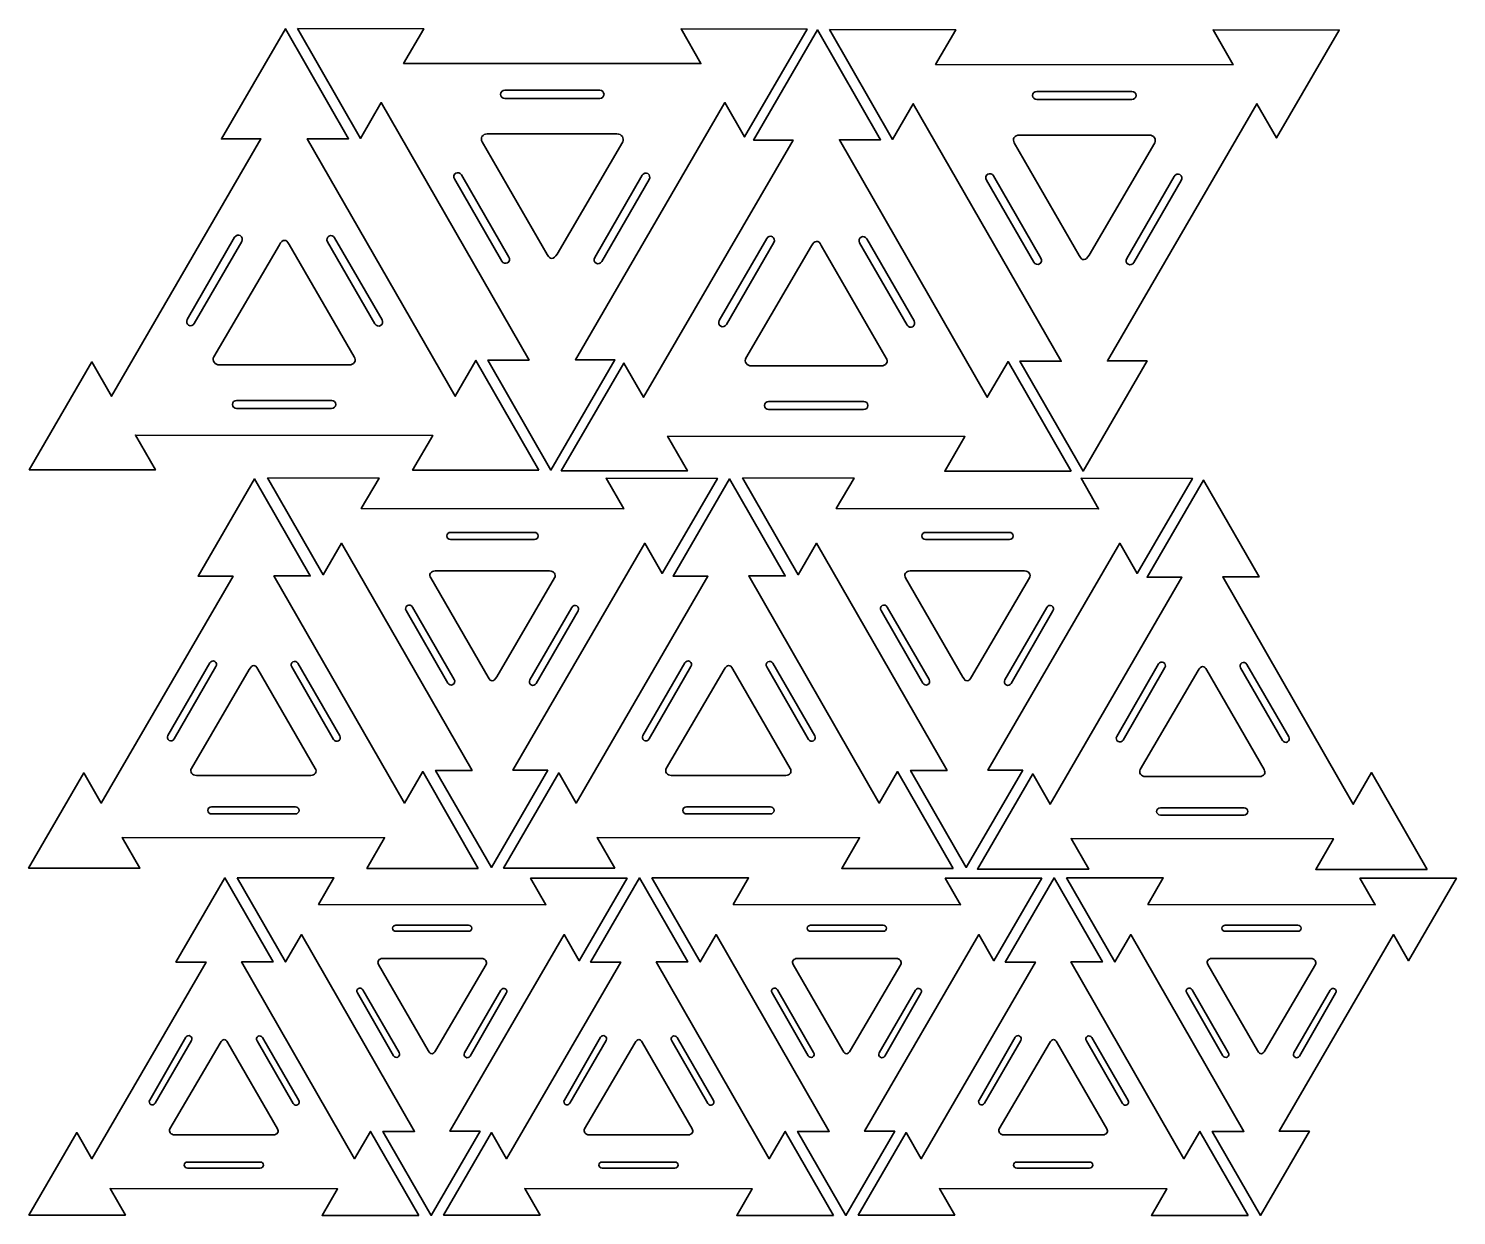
# Model space of a CAD drawing. Header units: inches. Extents: x 0 to 476, y -397 to -1.
import ezdxf

# ---------------------------------------------------------------- set-up
doc = ezdxf.new("R2010")
doc.units = ezdxf.units.IN
doc.header["$MEASUREMENT"] = 0
doc.layers.add('Resized', color=7, linetype='Continuous')

msp = doc.modelspace()

# ---------------------------------------------------------------- linework, layer by layer
at = {"layer": 'Resized', "color": 7, "lineweight": 35, "true_color": 0xffffff}
for points in [[(170.47, -148.44), (149.44, -111.82), (142.52, -123.73), (93.19, -37.85), (106.96, -37.87), (85.91, -1.21), (64.57, -37.94), (77.75, -37.95), (27.92, -123.73), (21.36, -112.32), (0.47, -148.27), (42.54, -148.31), (35.89, -136.73), (135.05, -136.83), (128.34, -148.39), (170.47, -148.44)], [(89.9, -1.12), (110.93, -37.74), (117.85, -25.82), (167.18, -111.7), (153.41, -111.69), (174.46, -148.35), (195.8, -111.62), (182.62, -111.6), (232.45, -25.82), (239.01, -37.24), (259.9, -1.29), (217.83, -1.25), (224.48, -12.83), (125.32, -12.73), (132.03, -1.16), (89.9, -1.12)], [(347.92, -148.79), (326.89, -112.17), (319.97, -124.09), (270.64, -38.21), (284.41, -38.22), (263.35, -1.57), (242.02, -38.29), (255.2, -38.31), (205.36, -124.09), (198.8, -112.67), (177.92, -148.62), (219.98, -148.66), (213.33, -137.08), (312.5, -137.18), (305.78, -148.75), (347.92, -148.79)], [(267.35, -1.47), (288.38, -38.09), (295.3, -26.18), (344.63, -112.06), (330.86, -112.04), (351.91, -148.7), (373.25, -111.97), (360.06, -111.96), (409.9, -26.18), (416.46, -37.59), (437.35, -1.64), (395.28, -1.6), (401.93, -13.18), (302.76, -13.08), (309.48, -1.52), (267.35, -1.47)], [(150.24, -281.24), (131.68, -248.93), (125.58, -259.44), (82.05, -183.67), (94.2, -183.68), (75.62, -151.34), (56.8, -183.74), (68.43, -183.76), (24.46, -259.44), (18.67, -249.37), (0.24, -281.09), (37.36, -281.13), (31.49, -270.91), (118.99, -271), (113.06, -281.2), (150.24, -281.24)], [(79.97, -150.98), (98.53, -183.29), (104.63, -172.78), (148.16, -248.56), (136.01, -248.55), (154.58, -280.89), (173.41, -248.48), (161.78, -248.47), (205.75, -172.78), (211.54, -182.86), (229.97, -151.14), (192.85, -151.1), (198.72, -161.31), (111.22, -161.23), (117.15, -151.02), (79.97, -150.98)], [(308.64, -281.24), (290.08, -248.93), (283.97, -259.44), (240.45, -183.67), (252.6, -183.68), (234.02, -151.34), (215.19, -183.74), (226.83, -183.76), (182.85, -259.44), (177.07, -249.37), (158.64, -281.09), (195.76, -281.13), (189.89, -270.91), (277.39, -271), (271.46, -281.2), (308.64, -281.24)], [(238.37, -150.98), (256.92, -183.29), (263.03, -172.78), (306.56, -248.56), (294.4, -248.55), (312.98, -280.89), (331.81, -248.48), (320.18, -248.47), (364.15, -172.78), (369.94, -182.86), (388.37, -151.14), (351.25, -151.1), (357.12, -161.31), (269.62, -161.23), (275.54, -151.02), (238.37, -150.98)], [(466.68, -281.59), (448.12, -249.29), (442.02, -259.8), (398.49, -184.02), (410.64, -184.03), (392.07, -151.69), (373.24, -184.1), (384.87, -184.11), (340.9, -259.8), (335.11, -249.72), (316.68, -281.44), (353.8, -281.48), (347.93, -271.27), (435.43, -271.35), (429.5, -281.56), (466.68, -281.59)], [(130.36, -396.96), (114.28, -368.96), (108.99, -378.07), (71.26, -312.4), (81.8, -312.41), (65.7, -284.38), (49.38, -312.46), (59.46, -312.47), (21.35, -378.07), (16.33, -369.34), (0.36, -396.83), (32.53, -396.86), (27.45, -388.01), (103.28, -388.09), (98.14, -396.93), (130.36, -396.96)], [(69.86, -284.38), (85.94, -312.38), (91.24, -303.27), (128.96, -368.94), (118.43, -368.93), (134.53, -396.96), (150.84, -368.88), (140.76, -368.87), (178.87, -303.27), (183.89, -312), (199.86, -284.51), (167.69, -284.48), (172.78, -293.33), (96.94, -293.25), (102.08, -284.41), (69.86, -284.38)], [(268.65, -396.96), (252.57, -368.96), (247.28, -378.07), (209.55, -312.4), (220.08, -312.41), (203.98, -284.38), (187.67, -312.46), (197.75, -312.47), (159.64, -378.07), (154.62, -369.34), (138.65, -396.83), (170.82, -396.86), (165.74, -388.01), (241.57, -388.09), (236.43, -396.93), (268.65, -396.96)], [(208.15, -284.38), (224.23, -312.38), (229.52, -303.27), (267.25, -368.94), (256.72, -368.93), (272.82, -396.96), (289.13, -368.88), (279.05, -368.87), (317.16, -303.27), (322.18, -312), (338.15, -284.51), (305.98, -284.48), (311.07, -293.33), (235.23, -293.25), (240.37, -284.41), (208.15, -284.38)], [(406.94, -396.96), (390.86, -368.96), (385.57, -378.07), (347.84, -312.4), (358.37, -312.41), (342.27, -284.38), (325.96, -312.46), (336.04, -312.47), (297.93, -378.07), (292.91, -369.34), (276.94, -396.83), (309.11, -396.86), (304.02, -388.01), (379.86, -388.09), (374.72, -396.93), (406.94, -396.96)], [(346.44, -284.38), (362.52, -312.38), (367.81, -303.27), (405.54, -368.94), (395, -368.93), (411.1, -396.96), (427.42, -368.88), (417.34, -368.87), (455.45, -303.27), (460.47, -312), (476.44, -284.51), (444.27, -284.48), (449.35, -293.33), (373.52, -293.25), (378.66, -284.41), (346.44, -284.38)]]:
    msp.add_lwpolyline(points, dxfattribs=at)
for points, knots in [([(159.09, -21.71), (159.09, -21.71), (190.71, -21.71), (190.71, -21.71), (191.51, -21.71), (192.15, -22.32), (192.15, -23.07), (192.15, -23.82), (191.51, -24.43), (190.71, -24.43), (190.71, -24.43), (159.09, -24.43), (159.09, -24.43), (158.29, -24.43), (157.65, -23.82), (157.65, -23.07), (157.65, -22.32), (158.29, -21.71), (159.09, -21.71)], [0, 0, 0, 0, 1, 1, 1, 2, 2, 2, 3, 3, 3, 4, 4, 4, 5, 5, 5, 6, 6, 6, 6]), ([(336.53, -22.07), (336.53, -22.07), (368.16, -22.07), (368.16, -22.07), (368.95, -22.07), (369.6, -22.67), (369.6, -23.42), (369.6, -24.17), (368.95, -24.78), (368.16, -24.78), (368.16, -24.78), (336.53, -24.78), (336.53, -24.78), (335.74, -24.78), (335.09, -24.17), (335.09, -23.42), (335.09, -22.67), (335.74, -22.07), (336.53, -22.07)], [0, 0, 0, 0, 1, 1, 1, 2, 2, 2, 3, 3, 3, 4, 4, 4, 5, 5, 5, 6, 6, 6, 6]), ([(151.44, -37.17), (151.92, -36.58), (152.42, -36.28), (153.23, -36.28), (153.23, -36.28), (196.48, -36.28), (196.48, -36.28), (197.29, -36.28), (197.79, -36.58), (198.27, -37.17), (198.65, -37.63), (198.65, -38.37), (198.38, -38.91), (198.38, -38.91), (176.48, -76.31), (176.48, -76.31), (175.93, -77.26), (175.39, -77.8), (174.8, -77.8), (174.06, -77.8), (173.82, -77.53), (173.2, -76.43), (173.2, -76.43), (151.53, -38.91), (151.53, -38.91), (151.25, -38.37), (151.07, -37.63), (151.44, -37.17)], [0, 0, 0, 0, 1, 1, 1, 2, 2, 2, 3, 3, 3, 4, 4, 4, 5, 5, 5, 6, 6, 6, 7, 7, 7, 8, 8, 8, 9, 9, 9, 9]), ([(328.88, -37.52), (329.37, -36.93), (329.87, -36.63), (330.68, -36.63), (330.68, -36.63), (373.93, -36.63), (373.93, -36.63), (374.74, -36.63), (375.24, -36.93), (375.72, -37.52), (376.09, -37.98), (376.09, -38.73), (375.82, -39.27), (375.82, -39.27), (353.93, -76.66), (353.93, -76.66), (353.38, -77.62), (352.84, -78.15), (352.25, -78.15), (351.51, -78.15), (351.26, -77.88), (350.65, -76.78), (350.65, -76.78), (328.97, -39.27), (328.97, -39.27), (328.7, -38.73), (328.51, -37.98), (328.88, -37.52)], [0, 0, 0, 0, 1, 1, 1, 2, 2, 2, 3, 3, 3, 4, 4, 4, 5, 5, 5, 6, 6, 6, 7, 7, 7, 8, 8, 8, 9, 9, 9, 9]), ([(142.71, -49.36), (143.36, -48.98), (144.21, -49.23), (144.6, -49.92), (144.6, -49.92), (160.42, -77.31), (160.42, -77.31), (160.81, -78), (160.61, -78.86), (159.96, -79.24), (159.31, -79.61), (158.46, -79.36), (158.06, -78.67), (158.06, -78.67), (142.25, -51.28), (142.25, -51.28), (141.85, -50.59), (142.06, -49.73), (142.71, -49.36)], [0, 0, 0, 0, 1, 1, 1, 2, 2, 2, 3, 3, 3, 4, 4, 4, 5, 5, 5, 6, 6, 6, 6]), ([(206.76, -49.5), (207.41, -49.87), (207.61, -50.73), (207.21, -51.42), (207.21, -51.42), (191.4, -78.81), (191.4, -78.81), (191, -79.5), (190.15, -79.76), (189.51, -79.38), (188.86, -79.01), (188.65, -78.14), (189.05, -77.45), (189.05, -77.45), (204.86, -50.07), (204.86, -50.07), (205.26, -49.38), (206.11, -49.12), (206.76, -49.5)], [0, 0, 0, 0, 1, 1, 1, 2, 2, 2, 3, 3, 3, 4, 4, 4, 5, 5, 5, 6, 6, 6, 6]), ([(320.16, -49.71), (320.81, -49.33), (321.65, -49.59), (322.05, -50.28), (322.05, -50.28), (337.86, -77.66), (337.86, -77.66), (338.26, -78.35), (338.06, -79.22), (337.41, -79.59), (336.76, -79.97), (335.91, -79.71), (335.51, -79.02), (335.51, -79.02), (319.7, -51.64), (319.7, -51.64), (319.3, -50.95), (319.51, -50.08), (320.16, -49.71)], [0, 0, 0, 0, 1, 1, 1, 2, 2, 2, 3, 3, 3, 4, 4, 4, 5, 5, 5, 6, 6, 6, 6]), ([(384.21, -49.85), (384.86, -50.23), (385.06, -51.09), (384.66, -51.78), (384.66, -51.78), (368.85, -79.16), (368.85, -79.16), (368.45, -79.85), (367.6, -80.11), (366.95, -79.73), (366.3, -79.36), (366.1, -78.5), (366.5, -77.81), (366.5, -77.81), (382.31, -50.42), (382.31, -50.42), (382.71, -49.73), (383.56, -49.47), (384.21, -49.85)], [0, 0, 0, 0, 1, 1, 1, 2, 2, 2, 3, 3, 3, 4, 4, 4, 5, 5, 5, 6, 6, 6, 6]), ([(53.61, -100.06), (52.96, -99.69), (52.76, -98.82), (53.16, -98.13), (53.16, -98.13), (68.97, -70.75), (68.97, -70.75), (69.37, -70.06), (70.21, -69.8), (70.86, -70.18), (71.51, -70.55), (71.72, -71.42), (71.32, -72.11), (71.32, -72.11), (55.51, -99.49), (55.51, -99.49), (55.11, -100.18), (54.26, -100.44), (53.61, -100.06)], [0, 0, 0, 0, 1, 1, 1, 2, 2, 2, 3, 3, 3, 4, 4, 4, 5, 5, 5, 6, 6, 6, 6]), ([(117.66, -100.2), (117.01, -100.58), (116.16, -100.32), (115.76, -99.63), (115.76, -99.63), (99.95, -72.25), (99.95, -72.25), (99.55, -71.56), (99.76, -70.7), (100.41, -70.32), (101.06, -69.94), (101.91, -70.2), (102.31, -70.89), (102.31, -70.89), (118.12, -98.28), (118.12, -98.28), (118.52, -98.97), (118.31, -99.83), (117.66, -100.2)], [0, 0, 0, 0, 1, 1, 1, 2, 2, 2, 3, 3, 3, 4, 4, 4, 5, 5, 5, 6, 6, 6, 6]), ([(231.06, -100.41), (230.41, -100.04), (230.2, -99.18), (230.6, -98.49), (230.6, -98.49), (246.41, -71.1), (246.41, -71.1), (246.81, -70.41), (247.66, -70.16), (248.31, -70.53), (248.96, -70.91), (249.17, -71.77), (248.77, -72.46), (248.77, -72.46), (232.96, -99.85), (232.96, -99.85), (232.56, -100.53), (231.71, -100.79), (231.06, -100.41)], [0, 0, 0, 0, 1, 1, 1, 2, 2, 2, 3, 3, 3, 4, 4, 4, 5, 5, 5, 6, 6, 6, 6]), ([(295.11, -100.56), (294.46, -100.93), (293.61, -100.68), (293.21, -99.99), (293.21, -99.99), (277.4, -72.6), (277.4, -72.6), (277, -71.91), (277.21, -71.05), (277.86, -70.67), (278.51, -70.3), (279.35, -70.55), (279.75, -71.24), (279.75, -71.24), (295.56, -98.63), (295.56, -98.63), (295.96, -99.32), (295.76, -100.18), (295.11, -100.56)], [0, 0, 0, 0, 1, 1, 1, 2, 2, 2, 3, 3, 3, 4, 4, 4, 5, 5, 5, 6, 6, 6, 6]), ([(108.93, -112.39), (108.45, -112.98), (107.95, -113.28), (107.14, -113.28), (107.14, -113.28), (63.89, -113.28), (63.89, -113.28), (63.08, -113.28), (62.58, -112.98), (62.09, -112.39), (61.72, -111.93), (61.72, -111.19), (61.99, -110.65), (61.99, -110.65), (83.89, -73.25), (83.89, -73.25), (84.44, -72.3), (84.98, -71.76), (85.57, -71.76), (86.3, -71.76), (86.55, -72.03), (87.17, -73.13), (87.17, -73.13), (108.84, -110.65), (108.84, -110.65), (109.11, -111.19), (109.3, -111.93), (108.93, -112.39)], [0, 0, 0, 0, 1, 1, 1, 2, 2, 2, 3, 3, 3, 4, 4, 4, 5, 5, 5, 6, 6, 6, 7, 7, 7, 8, 8, 8, 9, 9, 9, 9]), ([(286.38, -112.74), (285.9, -113.33), (285.4, -113.63), (284.58, -113.63), (284.58, -113.63), (241.34, -113.63), (241.34, -113.63), (240.52, -113.63), (240.02, -113.33), (239.54, -112.74), (239.17, -112.28), (239.17, -111.54), (239.44, -111), (239.44, -111), (261.34, -73.6), (261.34, -73.6), (261.89, -72.65), (262.42, -72.11), (263.01, -72.11), (263.75, -72.11), (264, -72.38), (264.62, -73.48), (264.62, -73.48), (286.29, -111), (286.29, -111), (286.56, -111.54), (286.75, -112.28), (286.38, -112.74)], [0, 0, 0, 0, 1, 1, 1, 2, 2, 2, 3, 3, 3, 4, 4, 4, 5, 5, 5, 6, 6, 6, 7, 7, 7, 8, 8, 8, 9, 9, 9, 9]), ([(101.28, -127.84), (101.28, -127.84), (69.66, -127.84), (69.66, -127.84), (68.86, -127.84), (68.22, -127.24), (68.22, -126.49), (68.22, -125.74), (68.86, -125.13), (69.66, -125.13), (69.66, -125.13), (101.28, -125.13), (101.28, -125.13), (102.08, -125.13), (102.72, -125.74), (102.72, -126.49), (102.72, -127.24), (102.08, -127.84), (101.28, -127.84)], [0, 0, 0, 0, 1, 1, 1, 2, 2, 2, 3, 3, 3, 4, 4, 4, 5, 5, 5, 6, 6, 6, 6]), ([(278.73, -128.2), (278.73, -128.2), (247.11, -128.2), (247.11, -128.2), (246.31, -128.2), (245.67, -127.59), (245.67, -126.84), (245.67, -126.09), (246.31, -125.48), (247.11, -125.48), (247.11, -125.48), (278.73, -125.48), (278.73, -125.48), (279.53, -125.48), (280.17, -126.09), (280.17, -126.84), (280.17, -127.59), (279.53, -128.2), (278.73, -128.2)], [0, 0, 0, 0, 1, 1, 1, 2, 2, 2, 3, 3, 3, 4, 4, 4, 5, 5, 5, 6, 6, 6, 6]), ([(141.02, -169.15), (141.02, -169.15), (168.92, -169.15), (168.92, -169.15), (169.62, -169.15), (170.19, -169.69), (170.19, -170.35), (170.19, -171.02), (169.62, -171.55), (168.92, -171.55), (168.92, -171.55), (141.02, -171.55), (141.02, -171.55), (140.31, -171.55), (139.75, -171.02), (139.75, -170.35), (139.75, -169.69), (140.31, -169.15), (141.02, -169.15)], [0, 0, 0, 0, 1, 1, 1, 2, 2, 2, 3, 3, 3, 4, 4, 4, 5, 5, 5, 6, 6, 6, 6]), ([(299.41, -169.15), (299.41, -169.15), (327.32, -169.15), (327.32, -169.15), (328.02, -169.15), (328.59, -169.69), (328.59, -170.35), (328.59, -171.02), (328.02, -171.55), (327.32, -171.55), (327.32, -171.55), (299.41, -171.55), (299.41, -171.55), (298.71, -171.55), (298.14, -171.02), (298.14, -170.35), (298.14, -169.69), (298.71, -169.15), (299.41, -169.15)], [0, 0, 0, 0, 1, 1, 1, 2, 2, 2, 3, 3, 3, 4, 4, 4, 5, 5, 5, 6, 6, 6, 6]), ([(134.27, -182.79), (134.69, -182.27), (135.13, -182.01), (135.85, -182.01), (135.85, -182.01), (174.01, -182.01), (174.01, -182.01), (174.73, -182.01), (175.17, -182.27), (175.59, -182.79), (175.92, -183.2), (175.92, -183.85), (175.68, -184.33), (175.68, -184.33), (156.37, -217.33), (156.37, -217.33), (155.88, -218.17), (155.41, -218.64), (154.89, -218.64), (154.23, -218.64), (154.01, -218.41), (153.47, -217.43), (153.47, -217.43), (134.35, -184.33), (134.35, -184.33), (134.11, -183.85), (133.94, -183.2), (134.27, -182.79)], [0, 0, 0, 0, 1, 1, 1, 2, 2, 2, 3, 3, 3, 4, 4, 4, 5, 5, 5, 6, 6, 6, 7, 7, 7, 8, 8, 8, 9, 9, 9, 9]), ([(292.66, -182.79), (293.09, -182.27), (293.53, -182.01), (294.25, -182.01), (294.25, -182.01), (332.41, -182.01), (332.41, -182.01), (333.12, -182.01), (333.57, -182.27), (333.99, -182.79), (334.32, -183.2), (334.32, -183.85), (334.08, -184.33), (334.08, -184.33), (314.76, -217.33), (314.76, -217.33), (314.27, -218.17), (313.8, -218.64), (313.28, -218.64), (312.63, -218.64), (312.41, -218.41), (311.87, -217.43), (311.87, -217.43), (292.74, -184.33), (292.74, -184.33), (292.5, -183.85), (292.34, -183.2), (292.66, -182.79)], [0, 0, 0, 0, 1, 1, 1, 2, 2, 2, 3, 3, 3, 4, 4, 4, 5, 5, 5, 6, 6, 6, 7, 7, 7, 8, 8, 8, 9, 9, 9, 9]), ([(126.57, -193.54), (127.14, -193.21), (127.89, -193.44), (128.24, -194.05), (128.24, -194.05), (142.19, -218.21), (142.19, -218.21), (142.54, -218.82), (142.36, -219.58), (141.79, -219.91), (141.22, -220.24), (140.47, -220.02), (140.11, -219.41), (140.11, -219.41), (126.16, -195.24), (126.16, -195.24), (125.81, -194.64), (125.99, -193.88), (126.57, -193.54)], [0, 0, 0, 0, 1, 1, 1, 2, 2, 2, 3, 3, 3, 4, 4, 4, 5, 5, 5, 6, 6, 6, 6]), ([(183.08, -193.67), (183.65, -194), (183.83, -194.76), (183.48, -195.37), (183.48, -195.37), (169.53, -219.54), (169.53, -219.54), (169.18, -220.14), (168.43, -220.37), (167.86, -220.04), (167.28, -219.71), (167.1, -218.94), (167.45, -218.34), (167.45, -218.34), (181.41, -194.17), (181.41, -194.17), (181.76, -193.56), (182.51, -193.34), (183.08, -193.67)], [0, 0, 0, 0, 1, 1, 1, 2, 2, 2, 3, 3, 3, 4, 4, 4, 5, 5, 5, 6, 6, 6, 6]), ([(284.96, -193.54), (285.54, -193.21), (286.28, -193.44), (286.64, -194.05), (286.64, -194.05), (300.59, -218.21), (300.59, -218.21), (300.94, -218.82), (300.76, -219.58), (300.19, -219.91), (299.61, -220.24), (298.86, -220.02), (298.51, -219.41), (298.51, -219.41), (284.56, -195.24), (284.56, -195.24), (284.21, -194.64), (284.39, -193.88), (284.96, -193.54)], [0, 0, 0, 0, 1, 1, 1, 2, 2, 2, 3, 3, 3, 4, 4, 4, 5, 5, 5, 6, 6, 6, 6]), ([(341.48, -193.67), (342.05, -194), (342.23, -194.76), (341.88, -195.37), (341.88, -195.37), (327.93, -219.54), (327.93, -219.54), (327.58, -220.14), (326.83, -220.37), (326.25, -220.04), (325.68, -219.71), (325.5, -218.94), (325.85, -218.34), (325.85, -218.34), (339.8, -194.17), (339.8, -194.17), (340.15, -193.56), (340.9, -193.34), (341.48, -193.67)], [0, 0, 0, 0, 1, 1, 1, 2, 2, 2, 3, 3, 3, 4, 4, 4, 5, 5, 5, 6, 6, 6, 6]), ([(47.13, -238.56), (46.56, -238.23), (46.38, -237.46), (46.73, -236.86), (46.73, -236.86), (60.68, -212.69), (60.68, -212.69), (61.03, -212.08), (61.78, -211.86), (62.35, -212.19), (62.93, -212.52), (63.11, -213.28), (62.75, -213.89), (62.75, -213.89), (48.8, -238.05), (48.8, -238.05), (48.45, -238.66), (47.7, -238.89), (47.13, -238.56)], [0, 0, 0, 0, 1, 1, 1, 2, 2, 2, 3, 3, 3, 4, 4, 4, 5, 5, 5, 6, 6, 6, 6]), ([(95.94, -249.43), (95.52, -249.95), (95.07, -250.22), (94.36, -250.22), (94.36, -250.22), (56.2, -250.22), (56.2, -250.22), (55.48, -250.22), (55.04, -249.95), (54.61, -249.43), (54.29, -249.03), (54.29, -248.37), (54.53, -247.9), (54.53, -247.9), (73.84, -214.9), (73.84, -214.9), (74.33, -214.06), (74.8, -213.58), (75.32, -213.58), (75.98, -213.58), (76.2, -213.82), (76.74, -214.79), (76.74, -214.79), (95.86, -247.9), (95.86, -247.9), (96.1, -248.37), (96.27, -249.03), (95.94, -249.43)], [0, 0, 0, 0, 1, 1, 1, 2, 2, 2, 3, 3, 3, 4, 4, 4, 5, 5, 5, 6, 6, 6, 7, 7, 7, 8, 8, 8, 9, 9, 9, 9]), ([(103.64, -238.68), (103.07, -239.01), (102.32, -238.79), (101.97, -238.18), (101.97, -238.18), (88.02, -214.01), (88.02, -214.01), (87.67, -213.41), (87.85, -212.64), (88.42, -212.31), (88.99, -211.98), (89.74, -212.21), (90.09, -212.82), (90.09, -212.82), (104.05, -236.98), (104.05, -236.98), (104.4, -237.59), (104.22, -238.35), (103.64, -238.68)], [0, 0, 0, 0, 1, 1, 1, 2, 2, 2, 3, 3, 3, 4, 4, 4, 5, 5, 5, 6, 6, 6, 6]), ([(205.53, -238.56), (204.95, -238.23), (204.77, -237.46), (205.12, -236.86), (205.12, -236.86), (219.08, -212.69), (219.08, -212.69), (219.43, -212.08), (220.18, -211.86), (220.75, -212.19), (221.32, -212.52), (221.5, -213.28), (221.15, -213.89), (221.15, -213.89), (207.2, -238.05), (207.2, -238.05), (206.85, -238.66), (206.1, -238.89), (205.53, -238.56)], [0, 0, 0, 0, 1, 1, 1, 2, 2, 2, 3, 3, 3, 4, 4, 4, 5, 5, 5, 6, 6, 6, 6]), ([(254.34, -249.43), (253.91, -249.95), (253.47, -250.22), (252.76, -250.22), (252.76, -250.22), (214.6, -250.22), (214.6, -250.22), (213.88, -250.22), (213.44, -249.95), (213.01, -249.43), (212.68, -249.03), (212.68, -248.37), (212.92, -247.9), (212.92, -247.9), (232.24, -214.9), (232.24, -214.9), (232.73, -214.06), (233.2, -213.58), (233.72, -213.58), (234.37, -213.58), (234.59, -213.82), (235.14, -214.79), (235.14, -214.79), (254.26, -247.9), (254.26, -247.9), (254.5, -248.37), (254.67, -249.03), (254.34, -249.43)], [0, 0, 0, 0, 1, 1, 1, 2, 2, 2, 3, 3, 3, 4, 4, 4, 5, 5, 5, 6, 6, 6, 7, 7, 7, 8, 8, 8, 9, 9, 9, 9]), ([(262.04, -238.68), (261.47, -239.01), (260.72, -238.79), (260.37, -238.18), (260.37, -238.18), (246.42, -214.01), (246.42, -214.01), (246.06, -213.41), (246.24, -212.64), (246.82, -212.31), (247.39, -211.98), (248.14, -212.21), (248.49, -212.82), (248.49, -212.82), (262.44, -236.98), (262.44, -236.98), (262.79, -237.59), (262.61, -238.35), (262.04, -238.68)], [0, 0, 0, 0, 1, 1, 1, 2, 2, 2, 3, 3, 3, 4, 4, 4, 5, 5, 5, 6, 6, 6, 6]), ([(363.57, -238.91), (363, -238.58), (362.82, -237.82), (363.17, -237.21), (363.17, -237.21), (377.12, -213.04), (377.12, -213.04), (377.47, -212.44), (378.22, -212.21), (378.79, -212.54), (379.37, -212.87), (379.55, -213.63), (379.2, -214.24), (379.2, -214.24), (365.24, -238.41), (365.24, -238.41), (364.89, -239.02), (364.14, -239.24), (363.57, -238.91)], [0, 0, 0, 0, 1, 1, 1, 2, 2, 2, 3, 3, 3, 4, 4, 4, 5, 5, 5, 6, 6, 6, 6]), ([(412.38, -249.78), (411.96, -250.31), (411.52, -250.57), (410.8, -250.57), (410.8, -250.57), (372.64, -250.57), (372.64, -250.57), (371.92, -250.57), (371.48, -250.31), (371.06, -249.78), (370.73, -249.38), (370.73, -248.72), (370.97, -248.25), (370.97, -248.25), (390.29, -215.25), (390.29, -215.25), (390.77, -214.41), (391.24, -213.93), (391.77, -213.93), (392.42, -213.93), (392.64, -214.17), (393.18, -215.14), (393.18, -215.14), (412.31, -248.25), (412.31, -248.25), (412.54, -248.72), (412.71, -249.38), (412.38, -249.78)], [0, 0, 0, 0, 1, 1, 1, 2, 2, 2, 3, 3, 3, 4, 4, 4, 5, 5, 5, 6, 6, 6, 7, 7, 7, 8, 8, 8, 9, 9, 9, 9]), ([(420.09, -239.03), (419.51, -239.37), (418.76, -239.14), (418.41, -238.53), (418.41, -238.53), (404.46, -214.37), (404.46, -214.37), (404.11, -213.76), (404.29, -213), (404.86, -212.67), (405.44, -212.34), (406.18, -212.56), (406.54, -213.17), (406.54, -213.17), (420.49, -237.33), (420.49, -237.33), (420.84, -237.94), (420.66, -238.7), (420.09, -239.03)], [0, 0, 0, 0, 1, 1, 1, 2, 2, 2, 3, 3, 3, 4, 4, 4, 5, 5, 5, 6, 6, 6, 6]), ([(89.19, -263.07), (89.19, -263.07), (61.29, -263.07), (61.29, -263.07), (60.59, -263.07), (60.02, -262.53), (60.02, -261.87), (60.02, -261.21), (60.59, -260.67), (61.29, -260.67), (61.29, -260.67), (89.19, -260.67), (89.19, -260.67), (89.89, -260.67), (90.46, -261.21), (90.46, -261.87), (90.46, -262.53), (89.89, -263.07), (89.19, -263.07)], [0, 0, 0, 0, 1, 1, 1, 2, 2, 2, 3, 3, 3, 4, 4, 4, 5, 5, 5, 6, 6, 6, 6]), ([(247.59, -263.07), (247.59, -263.07), (219.69, -263.07), (219.69, -263.07), (218.98, -263.07), (218.41, -262.53), (218.41, -261.87), (218.41, -261.21), (218.98, -260.67), (219.69, -260.67), (219.69, -260.67), (247.59, -260.67), (247.59, -260.67), (248.29, -260.67), (248.86, -261.21), (248.86, -261.87), (248.86, -262.53), (248.29, -263.07), (247.59, -263.07)], [0, 0, 0, 0, 1, 1, 1, 2, 2, 2, 3, 3, 3, 4, 4, 4, 5, 5, 5, 6, 6, 6, 6]), ([(405.63, -263.42), (405.63, -263.42), (377.73, -263.42), (377.73, -263.42), (377.03, -263.42), (376.46, -262.89), (376.46, -262.23), (376.46, -261.56), (377.03, -261.03), (377.73, -261.03), (377.73, -261.03), (405.63, -261.03), (405.63, -261.03), (406.34, -261.03), (406.91, -261.56), (406.91, -262.23), (406.91, -262.89), (406.34, -263.42), (405.63, -263.42)], [0, 0, 0, 0, 1, 1, 1, 2, 2, 2, 3, 3, 3, 4, 4, 4, 5, 5, 5, 6, 6, 6, 6]), ([(122.77, -300.13), (122.77, -300.13), (146.95, -300.13), (146.95, -300.13), (147.56, -300.13), (148.05, -300.59), (148.05, -301.16), (148.05, -301.74), (147.56, -302.2), (146.95, -302.2), (146.95, -302.2), (122.77, -302.2), (122.77, -302.2), (122.16, -302.2), (121.67, -301.74), (121.67, -301.16), (121.67, -300.59), (122.16, -300.13), (122.77, -300.13)], [0, 0, 0, 0, 1, 1, 1, 2, 2, 2, 3, 3, 3, 4, 4, 4, 5, 5, 5, 6, 6, 6, 6]), ([(261.06, -300.13), (261.06, -300.13), (285.24, -300.13), (285.24, -300.13), (285.85, -300.13), (286.34, -300.59), (286.34, -301.16), (286.34, -301.74), (285.85, -302.2), (285.24, -302.2), (285.24, -302.2), (261.06, -302.2), (261.06, -302.2), (260.45, -302.2), (259.96, -301.74), (259.96, -301.16), (259.96, -300.59), (260.45, -300.13), (261.06, -300.13)], [0, 0, 0, 0, 1, 1, 1, 2, 2, 2, 3, 3, 3, 4, 4, 4, 5, 5, 5, 6, 6, 6, 6]), ([(399.35, -300.13), (399.35, -300.13), (423.53, -300.13), (423.53, -300.13), (424.14, -300.13), (424.63, -300.59), (424.63, -301.16), (424.63, -301.74), (424.14, -302.2), (423.53, -302.2), (423.53, -302.2), (399.35, -302.2), (399.35, -302.2), (398.74, -302.2), (398.24, -301.74), (398.24, -301.16), (398.24, -300.59), (398.74, -300.13), (399.35, -300.13)], [0, 0, 0, 0, 1, 1, 1, 2, 2, 2, 3, 3, 3, 4, 4, 4, 5, 5, 5, 6, 6, 6, 6]), ([(116.92, -311.95), (117.29, -311.49), (117.67, -311.27), (118.29, -311.27), (118.29, -311.27), (151.36, -311.27), (151.36, -311.27), (151.98, -311.27), (152.37, -311.49), (152.74, -311.95), (153.02, -312.3), (153.02, -312.87), (152.81, -313.28), (152.81, -313.28), (136.07, -341.88), (136.07, -341.88), (135.65, -342.6), (135.24, -343.02), (134.79, -343.02), (134.22, -343.02), (134.03, -342.81), (133.56, -341.97), (133.56, -341.97), (116.99, -313.28), (116.99, -313.28), (116.78, -312.87), (116.64, -312.3), (116.92, -311.95)], [0, 0, 0, 0, 1, 1, 1, 2, 2, 2, 3, 3, 3, 4, 4, 4, 5, 5, 5, 6, 6, 6, 7, 7, 7, 8, 8, 8, 9, 9, 9, 9]), ([(255.21, -311.95), (255.58, -311.49), (255.96, -311.27), (256.58, -311.27), (256.58, -311.27), (289.65, -311.27), (289.65, -311.27), (290.27, -311.27), (290.66, -311.49), (291.02, -311.95), (291.31, -312.3), (291.31, -312.87), (291.1, -313.28), (291.1, -313.28), (274.36, -341.88), (274.36, -341.88), (273.94, -342.6), (273.53, -343.02), (273.08, -343.02), (272.51, -343.02), (272.32, -342.81), (271.85, -341.97), (271.85, -341.97), (255.28, -313.28), (255.28, -313.28), (255.07, -312.87), (254.92, -312.3), (255.21, -311.95)], [0, 0, 0, 0, 1, 1, 1, 2, 2, 2, 3, 3, 3, 4, 4, 4, 5, 5, 5, 6, 6, 6, 7, 7, 7, 8, 8, 8, 9, 9, 9, 9]), ([(393.5, -311.95), (393.86, -311.49), (394.25, -311.27), (394.87, -311.27), (394.87, -311.27), (427.94, -311.27), (427.94, -311.27), (428.56, -311.27), (428.95, -311.49), (429.31, -311.95), (429.6, -312.3), (429.6, -312.87), (429.39, -313.28), (429.39, -313.28), (412.65, -341.88), (412.65, -341.88), (412.23, -342.6), (411.82, -343.02), (411.37, -343.02), (410.8, -343.02), (410.61, -342.81), (410.14, -341.97), (410.14, -341.97), (393.56, -313.28), (393.56, -313.28), (393.36, -312.87), (393.21, -312.3), (393.5, -311.95)], [0, 0, 0, 0, 1, 1, 1, 2, 2, 2, 3, 3, 3, 4, 4, 4, 5, 5, 5, 6, 6, 6, 7, 7, 7, 8, 8, 8, 9, 9, 9, 9]), ([(110.24, -321.26), (110.74, -320.98), (111.39, -321.17), (111.69, -321.7), (111.69, -321.7), (123.79, -342.64), (123.79, -342.64), (124.09, -343.17), (123.93, -343.83), (123.44, -344.12), (122.94, -344.4), (122.29, -344.21), (121.99, -343.68), (121.99, -343.68), (109.9, -322.74), (109.9, -322.74), (109.59, -322.21), (109.75, -321.55), (110.24, -321.26)], [0, 0, 0, 0, 1, 1, 1, 2, 2, 2, 3, 3, 3, 4, 4, 4, 5, 5, 5, 6, 6, 6, 6]), ([(159.22, -321.37), (159.72, -321.66), (159.88, -322.32), (159.57, -322.85), (159.57, -322.85), (147.48, -343.79), (147.48, -343.79), (147.18, -344.32), (146.53, -344.51), (146.03, -344.22), (145.53, -343.94), (145.38, -343.28), (145.68, -342.75), (145.68, -342.75), (157.77, -321.81), (157.77, -321.81), (158.08, -321.28), (158.73, -321.09), (159.22, -321.37)], [0, 0, 0, 0, 1, 1, 1, 2, 2, 2, 3, 3, 3, 4, 4, 4, 5, 5, 5, 6, 6, 6, 6]), ([(248.53, -321.26), (249.03, -320.98), (249.68, -321.17), (249.98, -321.7), (249.98, -321.7), (262.07, -342.64), (262.07, -342.64), (262.38, -343.17), (262.22, -343.83), (261.73, -344.12), (261.23, -344.4), (260.58, -344.21), (260.28, -343.68), (260.28, -343.68), (248.18, -322.74), (248.18, -322.74), (247.88, -322.21), (248.04, -321.55), (248.53, -321.26)], [0, 0, 0, 0, 1, 1, 1, 2, 2, 2, 3, 3, 3, 4, 4, 4, 5, 5, 5, 6, 6, 6, 6]), ([(297.51, -321.37), (298.01, -321.66), (298.17, -322.32), (297.86, -322.85), (297.86, -322.85), (285.77, -343.79), (285.77, -343.79), (285.47, -344.32), (284.82, -344.51), (284.32, -344.22), (283.82, -343.94), (283.67, -343.28), (283.97, -342.75), (283.97, -342.75), (296.06, -321.81), (296.06, -321.81), (296.37, -321.28), (297.02, -321.09), (297.51, -321.37)], [0, 0, 0, 0, 1, 1, 1, 2, 2, 2, 3, 3, 3, 4, 4, 4, 5, 5, 5, 6, 6, 6, 6]), ([(386.82, -321.26), (387.32, -320.98), (387.97, -321.17), (388.27, -321.7), (388.27, -321.7), (400.36, -342.64), (400.36, -342.64), (400.67, -343.17), (400.51, -343.83), (400.02, -344.12), (399.52, -344.4), (398.87, -344.21), (398.56, -343.68), (398.56, -343.68), (386.47, -322.74), (386.47, -322.74), (386.17, -322.21), (386.32, -321.55), (386.82, -321.26)], [0, 0, 0, 0, 1, 1, 1, 2, 2, 2, 3, 3, 3, 4, 4, 4, 5, 5, 5, 6, 6, 6, 6]), ([(435.8, -321.37), (436.3, -321.66), (436.45, -322.32), (436.15, -322.85), (436.15, -322.85), (424.06, -343.79), (424.06, -343.79), (423.75, -344.32), (423.1, -344.51), (422.61, -344.22), (422.11, -343.94), (421.95, -343.28), (422.26, -342.75), (422.26, -342.75), (434.35, -321.81), (434.35, -321.81), (434.66, -321.28), (435.3, -321.09), (435.8, -321.37)], [0, 0, 0, 0, 1, 1, 1, 2, 2, 2, 3, 3, 3, 4, 4, 4, 5, 5, 5, 6, 6, 6, 6]), ([(41, -359.97), (40.5, -359.68), (40.35, -359.02), (40.65, -358.49), (40.65, -358.49), (52.74, -337.55), (52.74, -337.55), (53.05, -337.02), (53.7, -336.83), (54.19, -337.12), (54.69, -337.4), (54.85, -338.06), (54.54, -338.59), (54.54, -338.59), (42.45, -359.53), (42.45, -359.53), (42.15, -360.06), (41.5, -360.26), (41, -359.97)], [0, 0, 0, 0, 1, 1, 1, 2, 2, 2, 3, 3, 3, 4, 4, 4, 5, 5, 5, 6, 6, 6, 6]), ([(89.98, -360.08), (89.48, -360.36), (88.83, -360.17), (88.53, -359.64), (88.53, -359.64), (76.44, -338.7), (76.44, -338.7), (76.13, -338.17), (76.29, -337.51), (76.79, -337.22), (77.28, -336.94), (77.93, -337.13), (78.24, -337.66), (78.24, -337.66), (90.33, -358.6), (90.33, -358.6), (90.63, -359.13), (90.48, -359.79), (89.98, -360.08)], [0, 0, 0, 0, 1, 1, 1, 2, 2, 2, 3, 3, 3, 4, 4, 4, 5, 5, 5, 6, 6, 6, 6]), ([(179.29, -359.97), (178.79, -359.68), (178.64, -359.02), (178.94, -358.49), (178.94, -358.49), (191.03, -337.55), (191.03, -337.55), (191.34, -337.02), (191.98, -336.83), (192.48, -337.12), (192.98, -337.4), (193.13, -338.06), (192.83, -338.59), (192.83, -338.59), (180.74, -359.53), (180.74, -359.53), (180.43, -360.06), (179.79, -360.26), (179.29, -359.97)], [0, 0, 0, 0, 1, 1, 1, 2, 2, 2, 3, 3, 3, 4, 4, 4, 5, 5, 5, 6, 6, 6, 6]), ([(228.27, -360.08), (227.77, -360.36), (227.12, -360.17), (226.82, -359.64), (226.82, -359.64), (214.73, -338.7), (214.73, -338.7), (214.42, -338.17), (214.58, -337.51), (215.07, -337.22), (215.57, -336.94), (216.22, -337.13), (216.52, -337.66), (216.52, -337.66), (228.62, -358.6), (228.62, -358.6), (228.92, -359.13), (228.76, -359.79), (228.27, -360.08)], [0, 0, 0, 0, 1, 1, 1, 2, 2, 2, 3, 3, 3, 4, 4, 4, 5, 5, 5, 6, 6, 6, 6]), ([(317.58, -359.97), (317.08, -359.68), (316.92, -359.02), (317.23, -358.49), (317.23, -358.49), (329.32, -337.55), (329.32, -337.55), (329.62, -337.02), (330.27, -336.83), (330.77, -337.12), (331.27, -337.4), (331.42, -338.06), (331.12, -338.59), (331.12, -338.59), (319.03, -359.53), (319.03, -359.53), (318.72, -360.06), (318.07, -360.26), (317.58, -359.97)], [0, 0, 0, 0, 1, 1, 1, 2, 2, 2, 3, 3, 3, 4, 4, 4, 5, 5, 5, 6, 6, 6, 6]), ([(366.56, -360.08), (366.06, -360.36), (365.41, -360.17), (365.11, -359.64), (365.11, -359.64), (353.01, -338.7), (353.01, -338.7), (352.71, -338.17), (352.87, -337.51), (353.36, -337.22), (353.86, -336.94), (354.51, -337.13), (354.81, -337.66), (354.81, -337.66), (366.91, -358.6), (366.91, -358.6), (367.21, -359.13), (367.05, -359.79), (366.56, -360.08)], [0, 0, 0, 0, 1, 1, 1, 2, 2, 2, 3, 3, 3, 4, 4, 4, 5, 5, 5, 6, 6, 6, 6]), ([(83.3, -369.39), (82.94, -369.85), (82.55, -370.08), (81.93, -370.08), (81.93, -370.08), (48.86, -370.08), (48.86, -370.08), (48.24, -370.08), (47.86, -369.85), (47.49, -369.39), (47.2, -369.04), (47.2, -368.47), (47.41, -368.06), (47.41, -368.06), (64.15, -339.46), (64.15, -339.46), (64.58, -338.74), (64.98, -338.32), (65.44, -338.32), (66, -338.32), (66.19, -338.53), (66.66, -339.37), (66.66, -339.37), (83.24, -368.06), (83.24, -368.06), (83.44, -368.47), (83.59, -369.04), (83.3, -369.39)], [0, 0, 0, 0, 1, 1, 1, 2, 2, 2, 3, 3, 3, 4, 4, 4, 5, 5, 5, 6, 6, 6, 7, 7, 7, 8, 8, 8, 9, 9, 9, 9]), ([(221.59, -369.39), (221.22, -369.85), (220.84, -370.08), (220.22, -370.08), (220.22, -370.08), (187.15, -370.08), (187.15, -370.08), (186.53, -370.08), (186.14, -369.85), (185.78, -369.39), (185.49, -369.04), (185.49, -368.47), (185.7, -368.06), (185.7, -368.06), (202.44, -339.46), (202.44, -339.46), (202.86, -338.74), (203.27, -338.32), (203.72, -338.32), (204.29, -338.32), (204.48, -338.53), (204.95, -339.37), (204.95, -339.37), (221.53, -368.06), (221.53, -368.06), (221.73, -368.47), (221.88, -369.04), (221.59, -369.39)], [0, 0, 0, 0, 1, 1, 1, 2, 2, 2, 3, 3, 3, 4, 4, 4, 5, 5, 5, 6, 6, 6, 7, 7, 7, 8, 8, 8, 9, 9, 9, 9]), ([(359.88, -369.39), (359.51, -369.85), (359.13, -370.08), (358.51, -370.08), (358.51, -370.08), (325.44, -370.08), (325.44, -370.08), (324.82, -370.08), (324.43, -369.85), (324.06, -369.39), (323.78, -369.04), (323.78, -368.47), (323.99, -368.06), (323.99, -368.06), (340.73, -339.46), (340.73, -339.46), (341.15, -338.74), (341.56, -338.32), (342.01, -338.32), (342.58, -338.32), (342.77, -338.53), (343.24, -339.37), (343.24, -339.37), (359.81, -368.06), (359.81, -368.06), (360.02, -368.47), (360.17, -369.04), (359.88, -369.39)], [0, 0, 0, 0, 1, 1, 1, 2, 2, 2, 3, 3, 3, 4, 4, 4, 5, 5, 5, 6, 6, 6, 7, 7, 7, 8, 8, 8, 9, 9, 9, 9]), ([(77.45, -381.21), (77.45, -381.21), (53.27, -381.21), (53.27, -381.21), (52.66, -381.21), (52.17, -380.75), (52.17, -380.18), (52.17, -379.6), (52.66, -379.14), (53.27, -379.14), (53.27, -379.14), (77.45, -379.14), (77.45, -379.14), (78.06, -379.14), (78.56, -379.6), (78.56, -380.18), (78.56, -380.75), (78.06, -381.21), (77.45, -381.21)], [0, 0, 0, 0, 1, 1, 1, 2, 2, 2, 3, 3, 3, 4, 4, 4, 5, 5, 5, 6, 6, 6, 6]), ([(215.74, -381.21), (215.74, -381.21), (191.56, -381.21), (191.56, -381.21), (190.95, -381.21), (190.46, -380.75), (190.46, -380.18), (190.46, -379.6), (190.95, -379.14), (191.56, -379.14), (191.56, -379.14), (215.74, -379.14), (215.74, -379.14), (216.35, -379.14), (216.85, -379.6), (216.85, -380.18), (216.85, -380.75), (216.35, -381.21), (215.74, -381.21)], [0, 0, 0, 0, 1, 1, 1, 2, 2, 2, 3, 3, 3, 4, 4, 4, 5, 5, 5, 6, 6, 6, 6]), ([(354.03, -381.21), (354.03, -381.21), (329.85, -381.21), (329.85, -381.21), (329.24, -381.21), (328.75, -380.75), (328.75, -380.18), (328.75, -379.6), (329.24, -379.14), (329.85, -379.14), (329.85, -379.14), (354.03, -379.14), (354.03, -379.14), (354.64, -379.14), (355.13, -379.6), (355.13, -380.18), (355.13, -380.75), (354.64, -381.21), (354.03, -381.21)], [0, 0, 0, 0, 1, 1, 1, 2, 2, 2, 3, 3, 3, 4, 4, 4, 5, 5, 5, 6, 6, 6, 6])]:
    msp.add_open_spline(points, degree=3, knots=knots, dxfattribs=at)

doc.saveas('drawing.dxf')
